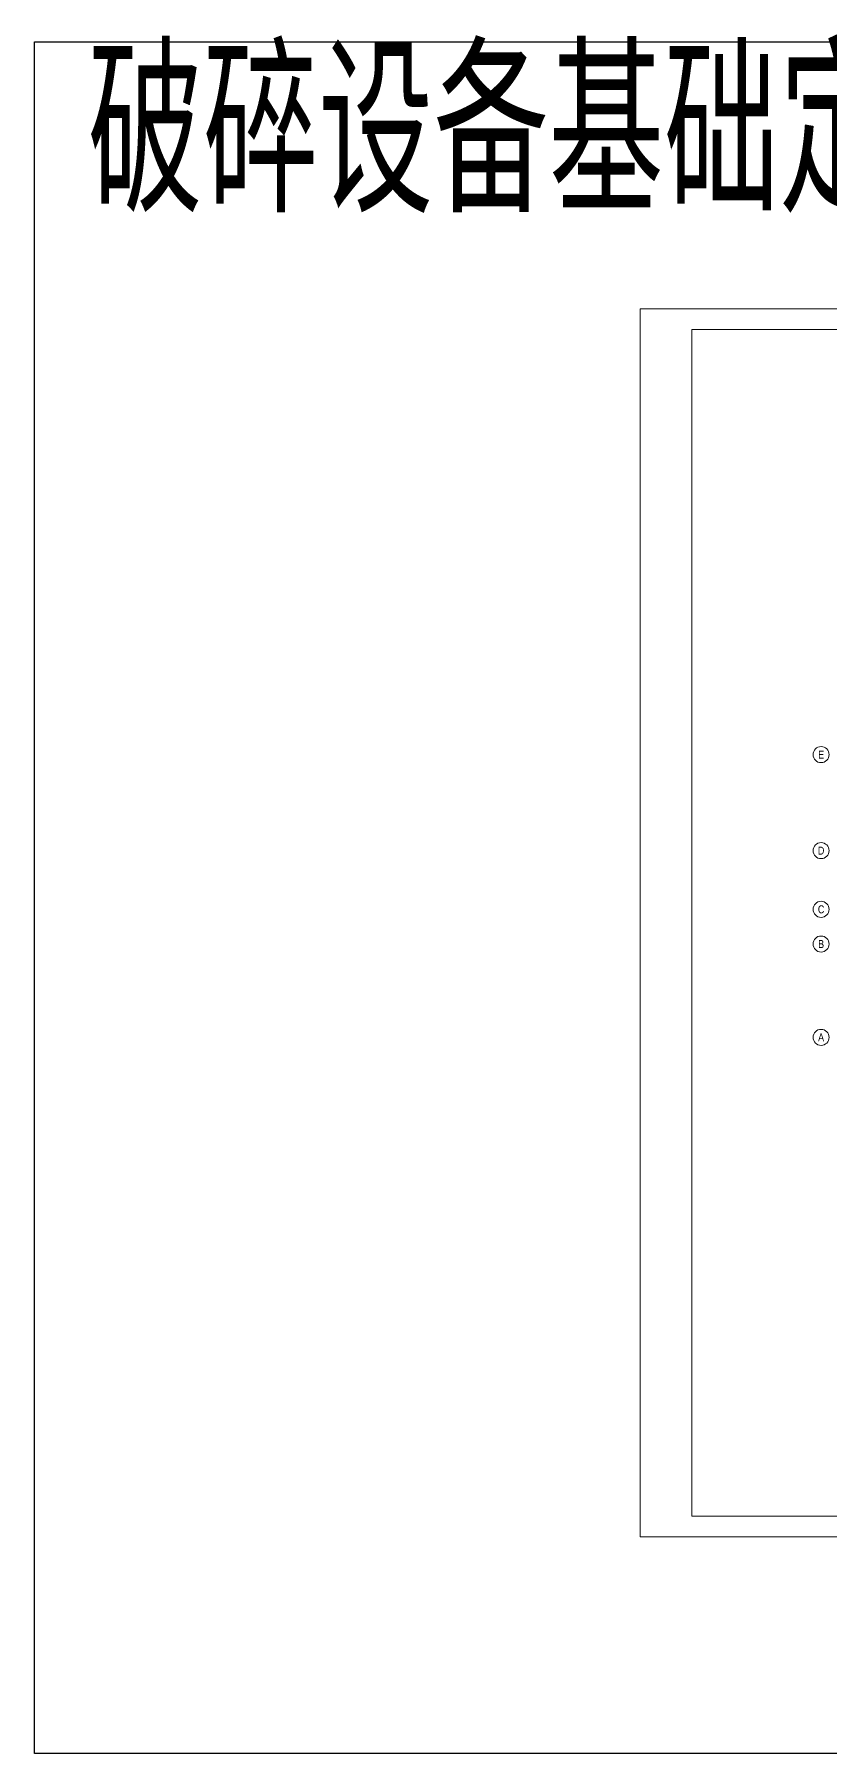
# Model space of a CAD drawing. Header units: millimetres. Extents: x 163705 to 1616509, y 81827 to 302547.
# Drawn here: x 409039 to 453806, y 205862 to 302547 of the extents above; entities that cross this region are included whole.
import ezdxf
from ezdxf.enums import TextEntityAlignment as Align

# ---------------------------------------------------------------- set-up
doc = ezdxf.new("R2010")
doc.units = ezdxf.units.MM
doc.header["$LTSCALE"] = 10
doc.layers.add('1-图框层', color=7, linetype='Continuous', lineweight=0)
doc.layers.add('1-护栏', color=4, linetype='Continuous', lineweight=18)
doc.styles.add('ARIAL', font='arial.ttf', dxfattribs={"width": 0.7})
doc.styles.add('HZ', font='gbenor.shx', dxfattribs={"bigfont": 'gbcbig.shx'})

msp = doc.modelspace()

# ---------------------------------------------------------------- linework, layer by layer
msp.add_lwpolyline([(409039.245, 302135.753), (755388.018, 302135.753), (755388.018, 205862.148), (409039.245, 205862.148)], close=True)
at = {"layer": '1-图框层'}
msp.add_lwpolyline([(540875.467, 287113.45), (443090.596, 287113.45), (443090.596, 218047.798), (540875.467, 218047.798)], close=True, dxfattribs=at)
msp.add_lwpolyline([(445997.4, 285950.728), (445997.4, 219210.52), (539712.745, 219210.52), (539712.745, 285950.728), (445997.4, 285950.728)], dxfattribs=at)
at = {"layer": '1-护栏'}
for centre in [(453270.954, 262042.37), (453270.954, 256642.37), (453270.954, 253342.37), (453270.954, 251392.37), (453270.954, 246142.37)]:
    msp.add_circle(centre, 450, dxfattribs=at)

# ---------------------------------------------------------------- texts
at = {"style": 'HZ'}
msp.add_text('破碎设备基础定位图', height=8997.5331, dxfattribs=at).set_placement((412040.536, 292538.384))
at = {"layer": '1-护栏', "style": 'ARIAL', "width": 0.8}
for s, p in [('E', (453270.954, 262042.37)), ('D', (453270.954, 256642.37)), ('C', (453270.954, 253342.37)), ('B', (453270.954, 251392.37)), ('A', (453270.954, 246142.37))]:
    msp.add_text(s, height=450, dxfattribs=at).set_placement(p, align=Align.MIDDLE_CENTER)

doc.saveas('drawing.dxf')
